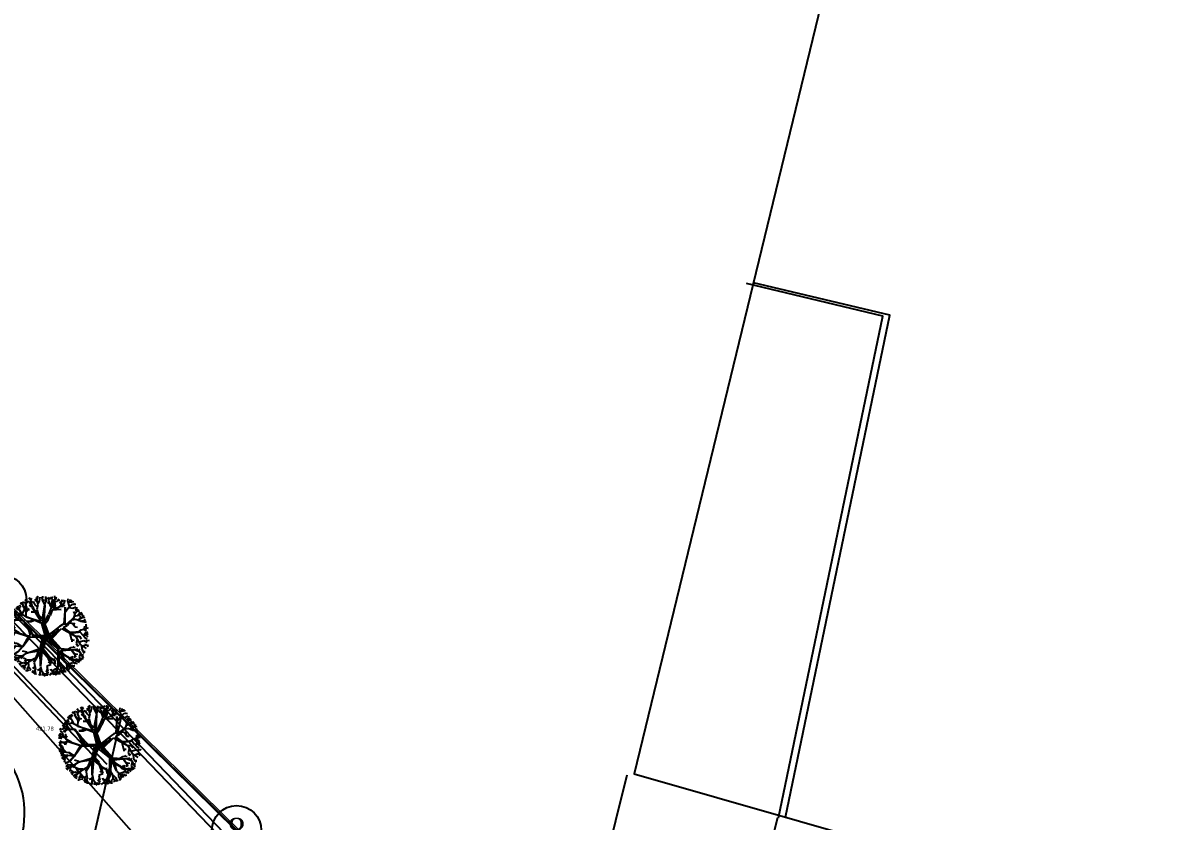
# Model space of a CAD drawing. Header units: metres. Extents: x 2 to 659295185, y -28 to 1124222152.
# Drawn here: x 654892 to 655167.3, y 1123322.6 to 1123516.3 of the extents above; entities that cross this region are included whole.
import ezdxf
from ezdxf.enums import TextEntityAlignment as Align

# ---------------------------------------------------------------- set-up
doc = ezdxf.new("R2010")
doc.units = ezdxf.units.M
doc.header["$MEASUREMENT"] = 0
doc.layers.get('0').update_dxf_attribs({"linetype": 'CONTINUOUS'})
for name, color, linetype in [('000PAREDES', 2, 'CONTINUOUS'), ('Arboles', 3, 'CONTINUOUS'), ('Cota', 3, 'CONTINUOUS'), ('CURVAS', 2, 'CONTINUOUS'), ('CVL_CURV_D', 7, 'CONTINUOUS'), ('MANZANA', 30, 'CONTINUOUS'), ('PUERTA', 3, 'CONTINUOUS'), ('vista1', 3, 'CONTINUOUS')]:
    doc.layers.add(name, color=color, linetype=linetype)
doc.styles.get("Standard").update_dxf_attribs({"font": 'tahoma.ttf'})
doc.styles.add('VERT_CUADRO', font='ROMANTIC')

# ---------------------------------------------------------------- blocks, each defined once
blk = doc.blocks.new('VERT_CUADRO')
blk.add_circle((0, 0), 1)
at = {"style": 'VERT_CUADRO'}
blk.add_attdef('PT', text='', height=1, dxfattribs=at).set_placement((0, 0), align=Align.MIDDLE_CENTER)
blk = doc.blocks.new('A$C469D301D')
for p, q in [((0.871, 2.329), (0.817, 2.438)), ((0.857, 2.363), (0.866, 2.436)), ((0.872, 2.385), (0.907, 2.417)), ((1.063, 2.376), (1.036, 2.423)), ((1.05, 2.343), (1.105, 2.45)), ((1.089, 2.418), (1.073, 2.459)), ((1.122, 2.297), (1.16, 2.416)), ((1.222, 2.361), (1.211, 2.418)), ((1.217, 2.33), (1.246, 2.432)), ((1.321, 2.271), (1.332, 2.411)), ((0.349, 1.908), (0.316, 2.099)), ((0.34, 1.983), (0.39, 2.088)), ((0.384, 2.08), (0.373, 2.114)), ((0.377, 2.055), (0.413, 2.066)), ((0.421, 2.154), (0.382, 2.171)), ((0.427, 2.136), (0.404, 2.18)), ((0.501, 2.097), (0.422, 2.212)), ((0.495, 2.101), (0.427, 2.136)), ((0.472, 2.19), (0.454, 2.246)), ((0.464, 2.155), (0.478, 2.21)), ((0.474, 2.166), (0.531, 2.191)), ((0.557, 1.949), (0.501, 2.097)), ((0.529, 2.215), (0.505, 2.254)), ((0.531, 2.191), (0.533, 2.235)), ((0.569, 2.297), (0.539, 2.291)), ((0.618, 2.253), (0.548, 2.319)), ((0.624, 2.185), (0.588, 2.211)), ((0.627, 2.18), (0.604, 2.342)), ((0.684, 2.04), (0.627, 2.18)), ((0.699, 2.283), (0.644, 2.335)), ((0.723, 2.371), (0.688, 2.393)), ((0.688, 2.043), (0.723, 2.167)), ((0.723, 2.167), (0.691, 2.248)), ((0.692, 2.034), (0.774, 2.126)), ((0.701, 2.233), (0.696, 2.313)), ((0.704, 2.255), (0.754, 2.336)), ((0.741, 2.314), (0.717, 2.394)), ((0.735, 2.294), (0.806, 2.35)), ((0.753, 2.094), (0.793, 2.084)), ((0.83, 2.269), (0.82, 2.342)), ((0.879, 2.144), (0.822, 2.19)), ((0.844, 2.175), (0.823, 2.227)), ((0.877, 2.215), (0.83, 2.269)), ((0.885, 2.134), (0.871, 2.329)), ((1.133, 1.748), (0.885, 2.126)), ((1.1, 1.678), (0.886, 2.125)), ((0.951, 2.277), (0.904, 2.309)), ((0.925, 2.06), (0.916, 2.166)), ((0.979, 2.208), (0.945, 2.313)), ((1.045, 2.131), (0.979, 2.208)), ((1.06, 2.293), (0.996, 2.337)), ((1.024, 2.327), (1.006, 2.38)), ((1.023, 2.071), (1.072, 2.21)), ((1.072, 2.21), (1.05, 2.343)), ((1.075, 2.229), (1.122, 2.297)), ((1.264, 2.167), (1.133, 1.748)), ((1.267, 2.169), (1.181, 1.68)), ((1.272, 2.173), (1.217, 2.33)), ((1.246, 2.272), (1.284, 2.327)), ((1.262, 2.305), (1.257, 2.334)), ((1.273, 2.188), (1.321, 2.271)), ((1.331, 2.333), (1.391, 2.37)), ((1.358, 2.23), (1.419, 2.182)), ((1.416, 2.196), (1.358, 2.23)), ((1.394, 2.274), (1.435, 2.378)), ((1.395, 2.267), (1.483, 2.047)), ((1.455, 2.051), (1.395, 2.267)), ((1.421, 2.331), (1.486, 2.343)), ((1.483, 2.047), (1.505, 2.271)), ((1.505, 2.271), (1.494, 2.051)), ((1.494, 2.051), (1.552, 2.107)), ((1.507, 2.291), (1.504, 2.387)), ((1.556, 2.307), (1.507, 2.209)), ((1.512, 2.24), (1.556, 2.307)), ((1.574, 2.1), (1.512, 2.027)), ((1.514, 2.352), (1.554, 2.378)), ((1.552, 2.107), (1.572, 2.206)), ((1.57, 2.21), (1.603, 2.331)), ((1.572, 2.206), (1.574, 2.1)), ((1.575, 2.222), (1.659, 2.23)), ((1.603, 2.331), (1.606, 2.398)), ((1.603, 2.294), (1.658, 2.319)), ((1.64, 2.312), (1.639, 2.36)), ((1.641, 2.03), (1.743, 2.078)), ((1.659, 2.23), (1.726, 2.291)), ((1.688, 2.254), (1.736, 2.259)), ((1.766, 2.135), (1.729, 2.213)), ((1.743, 2.078), (1.809, 2.265)), ((1.757, 2.085), (1.859, 2.137)), ((1.783, 2.186), (1.856, 2.233)), ((1.794, 2.103), (1.864, 2.071)), ((1.859, 2.137), (1.902, 2.227)), ((1.978, 2.201), (1.997, 2.261)), ((2.005, 2.033), (1.978, 2.201)), ((1.988, 2.164), (2.089, 2.158)), ((2.016, 2.025), (2.1, 2.087)), ((2.038, 2.159), (2.056, 2.233)), ((2.053, 2.196), (2.102, 2.193)), ((2.089, 2.158), (2.127, 2.18)), ((2.1, 2.087), (2.199, 2.066)), ((2.105, 2.166), (2.141, 2.144)), ((2.148, 2.077), (2.173, 2.101)), ((0.135, 1.847), (0.095, 1.832)), ((0.112, 1.684), (0.098, 1.733)), ((0.152, 1.833), (0.111, 1.871)), ((0.172, 1.745), (0.115, 1.803)), ((0.149, 1.767), (0.115, 1.776)), ((0.221, 1.849), (0.152, 1.833)), ((0.18, 1.653), (0.172, 1.745)), ((0.34, 1.816), (0.2, 1.859)), ((0.239, 1.921), (0.207, 1.975)), ((0.246, 1.769), (0.211, 1.787)), ((0.229, 1.742), (0.271, 1.788)), ((0.248, 1.844), (0.239, 1.921)), ((0.249, 1.88), (0.276, 1.952)), ((0.276, 1.952), (0.25, 2.017)), ((0.271, 1.788), (0.339, 1.82)), ((0.331, 2.02), (0.284, 2.052)), ((0.351, 1.909), (0.307, 1.917)), ((0.565, 1.781), (0.34, 1.816)), ((0.393, 1.813), (0.349, 1.908)), ((0.433, 1.972), (0.389, 2.002)), ((0.49, 1.987), (0.433, 1.972)), ((0.555, 1.947), (0.464, 2.011)), ((0.659, 1.877), (0.557, 1.949)), ((0.567, 1.78), (0.669, 1.607)), ((0.648, 1.591), (0.567, 1.78)), ((0.66, 1.875), (0.684, 2.04)), ((0.66, 1.877), (1.1, 1.678)), ((1.108, 1.622), (0.66, 1.877)), ((0.669, 1.734), (0.799, 1.717)), ((0.785, 1.733), (0.669, 1.734)), ((0.87, 1.756), (0.785, 1.733)), ((0.799, 1.717), (0.902, 1.743)), ((0.834, 2.006), (0.945, 1.989)), ((0.947, 1.979), (0.834, 2.006)), ((1.023, 2.049), (1.043, 1.881)), ((1.026, 1.915), (1.023, 2.049)), ((1.141, 1.7), (1.122, 1.729)), ((1.181, 1.68), (1.266, 1.747)), ((1.266, 1.747), (1.343, 1.856)), ((1.27, 1.701), (1.295, 1.732)), ((1.295, 1.732), (1.323, 1.76)), ((1.309, 1.706), (1.382, 1.828)), ((1.323, 1.76), (1.342, 1.78)), ((1.35, 1.86), (1.455, 2.051)), ((1.471, 1.979), (1.387, 1.829)), ((1.744, 1.964), (1.471, 1.979)), ((1.623, 2.027), (1.503, 2.003)), ((1.503, 2.003), (1.744, 1.964)), ((1.512, 2.027), (1.623, 2.027)), ((1.825, 2.06), (1.695, 2.058)), ((1.724, 2.064), (1.825, 2.06)), ((1.869, 2.016), (1.77, 1.521)), ((1.808, 1.493), (1.869, 2.016)), ((2.007, 2.019), (1.856, 1.861)), ((1.865, 1.892), (2.007, 2.019)), ((1.986, 2), (2.1, 1.957)), ((2.091, 1.66), (2.162, 1.808)), ((2.1, 1.957), (2.199, 1.988)), ((2.111, 1.715), (2.26, 1.728)), ((2.14, 1.764), (2.115, 1.86)), ((2.162, 1.976), (2.244, 1.955)), ((2.162, 1.808), (2.265, 1.91)), ((2.198, 1.839), (2.185, 1.92)), ((2.196, 1.902), (2.223, 1.927)), ((2.216, 1.857), (2.294, 1.859)), ((2.223, 1.731), (2.312, 1.814)), ((2.26, 1.728), (2.354, 1.787)), ((2.276, 1.785), (2.291, 1.824)), ((2.304, 1.751), (2.375, 1.754)), ((2.336, 1.777), (2.338, 1.806)), ((2.372, 1.666), (2.368, 1.724)), ((0.079, 1.585), (0.026, 1.592)), ((0.113, 1.323), (0.027, 1.391)), ((0.053, 1.42), (0.035, 1.466)), ((0.134, 1.676), (0.041, 1.656)), ((0.084, 1.61), (0.051, 1.643)), ((0.07, 1.359), (0.054, 1.418)), ((0.178, 1.411), (0.059, 1.495)), ((0.181, 1.648), (0.063, 1.71)), ((0.14, 1.616), (0.079, 1.585)), ((0.109, 1.598), (0.083, 1.553)), ((0.14, 1.616), (0.084, 1.61)), ((0.095, 1.423), (0.133, 1.442)), ((0.226, 1.575), (0.14, 1.616)), ((0.211, 1.427), (0.176, 1.449)), ((0.276, 1.452), (0.178, 1.411)), ((0.212, 1.384), (0.178, 1.385)), ((0.244, 1.544), (0.181, 1.648)), ((0.241, 1.433), (0.203, 1.366)), ((0.244, 1.544), (0.269, 1.642)), ((0.246, 1.544), (0.385, 1.436)), ((0.345, 1.437), (0.246, 1.544)), ((0.269, 1.642), (0.247, 1.683)), ((0.264, 1.607), (0.249, 1.645)), ((0.261, 1.585), (0.295, 1.62)), ((0.656, 1.27), (0.275, 1.452)), ((0.275, 1.452), (0.345, 1.437)), ((0.385, 1.436), (0.397, 1.417)), ((0.397, 1.417), (0.681, 1.284)), ((0.699, 1.446), (0.648, 1.591)), ((0.669, 1.607), (0.739, 1.447)), ((0.727, 1.314), (0.699, 1.446)), ((0.739, 1.447), (0.781, 1.318)), ((1.16, 1.26), (1.108, 1.622)), ((1.139, 1.603), (1.121, 1.663)), ((1.146, 1.531), (1.139, 1.603)), ((1.159, 1.657), (1.141, 1.7)), ((1.154, 1.47), (1.146, 1.531)), ((1.168, 1.396), (1.154, 1.47)), ((1.16, 1.614), (1.159, 1.657)), ((1.168, 1.572), (1.16, 1.614)), ((1.184, 1.522), (1.168, 1.572)), ((1.186, 1.353), (1.168, 1.396)), ((1.187, 1.473), (1.184, 1.522)), ((1.193, 1.421), (1.187, 1.473)), ((1.191, 1.61), (1.204, 1.645)), ((1.197, 1.561), (1.191, 1.61)), ((1.21, 1.384), (1.193, 1.421)), ((1.211, 1.504), (1.197, 1.561)), ((1.199, 1.61), (1.23, 1.623)), ((1.282, 1.259), (1.199, 1.61)), ((1.204, 1.645), (1.221, 1.662)), ((1.206, 1.393), (1.206, 1.393)), ((1.226, 1.331), (1.21, 1.384)), ((1.222, 1.446), (1.211, 1.504)), ((1.221, 1.662), (1.243, 1.672)), ((1.232, 1.388), (1.222, 1.446)), ((1.23, 1.623), (1.309, 1.706)), ((1.23, 1.65), (1.254, 1.664)), ((1.254, 1.664), (1.27, 1.701)), ((1.629, 1.463), (1.282, 1.257)), ((1.348, 1.133), (1.681, 1.391)), ((1.556, 1.346), (1.607, 1.392)), ((1.713, 1.503), (1.629, 1.463)), ((1.686, 1.388), (2.072, 1.104)), ((1.77, 1.521), (1.713, 1.503)), ((1.747, 1.414), (1.868, 1.469)), ((2.072, 1.104), (1.747, 1.414)), ((1.856, 1.502), (1.808, 1.493)), ((2.083, 1.665), (1.856, 1.502)), ((1.868, 1.469), (2.083, 1.665)), ((2.1, 1.485), (1.938, 1.523)), ((1.953, 1.532), (2.1, 1.485)), ((2.138, 1.617), (2.016, 1.602)), ((2.029, 1.614), (2.138, 1.617)), ((2.04, 1.493), (2.093, 1.389)), ((2.093, 1.389), (2.162, 1.372)), ((2.156, 1.616), (2.29, 1.538)), ((2.21, 1.587), (2.321, 1.634)), ((2.29, 1.538), (2.441, 1.49)), ((2.291, 1.624), (2.304, 1.702)), ((2.318, 1.531), (2.347, 1.563)), ((2.321, 1.634), (2.439, 1.644)), ((2.33, 1.548), (2.376, 1.552)), ((2.353, 1.633), (2.401, 1.708)), ((2.375, 1.517), (2.439, 1.554)), ((2.403, 1.539), (2.427, 1.578)), ((2.411, 1.362), (2.448, 1.401)), ((2.429, 1.385), (2.441, 1.431)), ((0, 1.195), (0.046, 1.203)), ((0.038, 1.192), (0, 1.195)), ((0.054, 1.366), (0.014, 1.342)), ((0.045, 1.2), (0.02, 1.217)), ((0.087, 1.227), (0.029, 1.276)), ((0.035, 1.094), (0.115, 1.153)), ((0.13, 1.143), (0.035, 1.094)), ((0.036, 1.063), (0.149, 1.052)), ((0.143, 1.044), (0.036, 1.063)), ((0.115, 1.153), (0.038, 1.192)), ((0.071, 1.126), (0.038, 1.157)), ((0.046, 1.203), (0.126, 1.161)), ((0.051, 1.299), (0.079, 1.322)), ((0.108, 1.325), (0.059, 1.323)), ((0.077, 0.99), (0.143, 1.044)), ((0.149, 1.037), (0.081, 0.981)), ((0.113, 1.164), (0.087, 1.227)), ((0.135, 1.231), (0.095, 1.273)), ((0.096, 0.914), (0.23, 1.038)), ((0.238, 1.034), (0.096, 0.914)), ((0.138, 1.232), (0.113, 1.323)), ((0.125, 1.166), (0.14, 1.151)), ((0.291, 1.107), (0.13, 1.143)), ((0.209, 1.14), (0.138, 1.232)), ((0.14, 1.151), (0.295, 1.114)), ((0.149, 1.052), (0.239, 1.044)), ((0.23, 1.038), (0.149, 1.037)), ((0.439, 0.988), (0.238, 1.034)), ((0.239, 1.044), (0.417, 1.001)), ((0.426, 0.993), (0.291, 1.107)), ((0.295, 1.114), (0.439, 0.988)), ((0.444, 0.987), (0.656, 1.27)), ((0.701, 1.254), (0.444, 0.987)), ((0.681, 1.284), (0.727, 1.314)), ((1.059, 1.199), (0.701, 1.254)), ((0.816, 1.271), (0.767, 1.302)), ((0.781, 1.318), (0.878, 1.287)), ((0.858, 1.259), (0.816, 1.271)), ((0.904, 1.261), (0.858, 1.259)), ((0.883, 1.284), (1.16, 1.258)), ((0.934, 1.263), (0.904, 1.261)), ((0.982, 1.255), (0.934, 1.263)), ((0.962, 0.872), (1.025, 1.048)), ((1.038, 1.236), (0.982, 1.255)), ((1.029, 1.051), (1.075, 1.159)), ((1.075, 1.236), (1.038, 1.236)), ((1.04, 1.014), (1.076, 1.051)), ((1.121, 1.033), (1.054, 0.863)), ((1.075, 1.159), (1.061, 1.201)), ((1.069, 1.016), (1.1, 1.048)), ((1.107, 1.242), (1.075, 1.236)), ((1.076, 1.051), (1.099, 1.105)), ((1.088, 1.023), (1.117, 1.045)), ((1.093, 1.153), (1.103, 1.192)), ((1.099, 1.105), (1.093, 1.153)), ((1.1, 1.048), (1.107, 1.096)), ((1.103, 1.192), (1.131, 1.203)), ((1.146, 1.226), (1.107, 1.242)), ((1.107, 1.096), (1.111, 1.13)), ((1.111, 1.13), (1.138, 1.165)), ((1.117, 1.045), (1.137, 1.098)), ((1.183, 1.103), (1.121, 1.033)), ((1.137, 1.098), (1.152, 1.141)), ((1.138, 1.165), (1.181, 1.183)), ((1.19, 1.208), (1.146, 1.226)), ((1.152, 1.141), (1.202, 1.16)), ((1.213, 1.091), (1.183, 1.103)), ((1.198, 1.289), (1.186, 1.353)), ((1.199, 1.229), (1.198, 1.289)), ((1.27, 1.206), (1.199, 1.229)), ((1.202, 1.16), (1.235, 1.16)), ((1.497, 0.794), (1.218, 1.089)), ((1.22, 1.296), (1.226, 1.331)), ((1.22, 1.26), (1.22, 1.296)), ((1.248, 1.232), (1.22, 1.26)), ((1.245, 1.162), (1.278, 1.108)), ((1.279, 1.225), (1.248, 1.232)), ((1.278, 1.108), (1.302, 1.05)), ((1.286, 1.156), (1.293, 1.171)), ((1.309, 1.104), (1.286, 1.156)), ((1.293, 1.171), (1.332, 1.155)), ((1.298, 1.195), (1.333, 1.168)), ((1.302, 1.05), (1.343, 0.991)), ((1.338, 1.07), (1.309, 1.104)), ((1.325, 1.104), (1.313, 1.135)), ((1.317, 1.235), (1.351, 1.215)), ((1.323, 1.206), (1.369, 1.188)), ((1.332, 1.155), (1.348, 1.108)), ((1.333, 1.168), (1.365, 1.174)), ((1.369, 1.029), (1.338, 1.07)), ((1.348, 1.132), (1.587, 0.792)), ((1.348, 1.108), (1.355, 1.069)), ((1.351, 1.215), (1.38, 1.237)), ((1.365, 1.174), (1.403, 1.201)), ((1.366, 1.257), (1.399, 1.293)), ((1.369, 1.188), (1.397, 1.22)), ((1.38, 1.237), (1.425, 1.265)), ((1.399, 1.293), (1.443, 1.311)), ((1.403, 1.201), (1.434, 1.23)), ((1.425, 1.265), (1.466, 1.309)), ((1.434, 1.23), (1.469, 1.26)), ((1.466, 1.309), (1.497, 1.338)), ((1.469, 1.26), (1.521, 1.299)), ((1.521, 1.299), (1.556, 1.346)), ((1.917, 1.218), (1.93, 1.044)), ((1.93, 1.044), (1.976, 0.975)), ((2.25, 1.217), (1.938, 1.233)), ((1.953, 1.218), (2.25, 1.217)), ((2.071, 1.106), (2.187, 1.089)), ((2.079, 1.09), (2.183, 0.839)), ((2.168, 1.222), (2.268, 1.275)), ((2.187, 1.089), (2.236, 1.007)), ((2.231, 1.212), (2.291, 1.115)), ((2.268, 1.275), (2.41, 1.301)), ((2.291, 1.115), (2.392, 1.112)), ((2.309, 1.111), (2.355, 1.022)), ((2.335, 1.285), (2.403, 1.219)), ((2.346, 1.12), (2.386, 1.167)), ((2.374, 1.299), (2.392, 1.374)), ((2.374, 1.113), (2.441, 1.043)), ((2.386, 1.167), (2.453, 1.177)), ((2.39, 1.241), (2.428, 1.243)), ((2.392, 1.112), (2.463, 1.137)), ((2.395, 1.293), (2.43, 1.275)), ((2.41, 1.301), (2.471, 1.332)), ((2.413, 1.17), (2.461, 1.2)), ((2.447, 1.313), (2.487, 1.298)), ((0.046, 0.959), (0.077, 0.99)), ((0.081, 0.981), (0.046, 0.959)), ((0.075, 0.945), (0.123, 0.942)), ((0.101, 0.871), (0.133, 0.872)), ((0.114, 0.844), (0.146, 0.894)), ((0.134, 0.797), (0.286, 0.863)), ((0.288, 0.854), (0.134, 0.797)), ((0.146, 0.894), (0.139, 0.945)), ((0.256, 0.662), (0.144, 0.727)), ((0.268, 0.733), (0.189, 0.765)), ((0.379, 0.715), (0.268, 0.733)), ((0.286, 0.863), (0.426, 0.993)), ((0.44, 0.986), (0.288, 0.854)), ((0.525, 0.785), (0.313, 0.677)), ((0.44, 0.735), (0.355, 0.637)), ((0.555, 0.808), (0.421, 0.86)), ((0.532, 0.786), (0.962, 0.872)), ((0.914, 0.798), (0.532, 0.786)), ((0.721, 0.476), (0.914, 0.798)), ((0.953, 0.769), (0.721, 0.476)), ((1, 0.796), (0.901, 0.344)), ((0.901, 0.344), (0.953, 0.769)), ((0.905, 0.826), (0.957, 0.833)), ((0.954, 0.796), (0.989, 0.822)), ((0.957, 0.833), (0.983, 0.854)), ((0.983, 0.854), (1.001, 0.901)), ((0.989, 0.822), (1.016, 0.857)), ((1.203, 0.537), (1, 0.796)), ((1.001, 0.901), (1.005, 0.935)), ((1.016, 0.857), (1.03, 0.886)), ((1.027, 0.922), (1.038, 0.971)), ((1.031, 0.793), (1.033, 0.834)), ((1.033, 0.834), (1.058, 0.828)), ((1.038, 0.971), (1.069, 1.016)), ((1.041, 0.882), (1.043, 0.905)), ((1.043, 0.905), (1.06, 0.941)), ((1.054, 0.778), (1.045, 0.809)), ((1.054, 0.926), (1.054, 0.926)), ((1.054, 0.863), (1.222, 0.561)), ((1.065, 0.737), (1.054, 0.778)), ((1.058, 0.828), (1.073, 0.781)), ((1.06, 0.941), (1.072, 0.984)), ((1.072, 0.984), (1.088, 1.023)), ((1.073, 0.781), (1.091, 0.738)), ((1.091, 0.738), (1.115, 0.696)), ((1.115, 0.696), (1.134, 0.67)), ((1.342, 0.969), (1.342, 0.969)), ((1.343, 0.991), (1.384, 0.932)), ((1.396, 0.912), (1.367, 0.916)), ((1.404, 0.982), (1.369, 1.029)), ((1.384, 0.932), (1.427, 0.897)), ((1.432, 0.974), (1.403, 1.025)), ((1.444, 0.93), (1.404, 0.982)), ((1.427, 0.897), (1.462, 0.867)), ((1.428, 0.254), (1.497, 0.794)), ((1.542, 0.737), (1.428, 0.254)), ((1.472, 0.922), (1.432, 0.974)), ((1.471, 0.889), (1.444, 0.93)), ((1.462, 0.867), (1.507, 0.802)), ((1.505, 0.849), (1.471, 0.889)), ((1.483, 0.955), (1.483, 0.955)), ((1.53, 0.803), (1.505, 0.849)), ((1.507, 0.802), (1.527, 0.766)), ((1.548, 0.764), (1.53, 0.803)), ((1.642, 0.382), (1.542, 0.737)), ((1.596, 0.683), (1.576, 0.736)), ((1.586, 0.757), (1.627, 0.748)), ((1.587, 0.792), (1.982, 0.704)), ((1.982, 0.704), (1.608, 0.718)), ((1.608, 0.718), (1.642, 0.382)), ((1.794, 0.75), (1.887, 0.787)), ((1.887, 0.787), (2.02, 0.781)), ((1.901, 0.702), (1.977, 0.564)), ((1.977, 0.564), (1.908, 0.697)), ((1.944, 1.027), (1.939, 0.949)), ((1.943, 0.781), (1.992, 0.815)), ((1.962, 1.008), (2.016, 0.996)), ((1.988, 0.701), (2.095, 0.721)), ((2.009, 0.702), (2.136, 0.635)), ((2.111, 0.991), (2.067, 0.882)), ((2.067, 0.882), (2.107, 0.795)), ((2.091, 0.831), (2.138, 0.817)), ((2.099, 0.655), (2.161, 0.703)), ((2.168, 0.918), (2.309, 0.944)), ((2.183, 0.839), (2.341, 0.696)), ((2.213, 0.804), (2.207, 0.692)), ((2.207, 0.692), (2.267, 0.568)), ((2.249, 0.794), (2.355, 0.807)), ((2.309, 0.944), (2.404, 0.887)), ((2.334, 0.807), (2.351, 0.847)), ((2.354, 0.918), (2.417, 0.944)), ((2.355, 1.022), (2.407, 0.988)), ((2.355, 0.807), (2.424, 0.779)), ((2.391, 0.794), (2.404, 0.742)), ((2.417, 0.944), (2.465, 0.922)), ((0.313, 0.677), (0.127, 0.633)), ((0.168, 0.598), (0.194, 0.62)), ((0.194, 0.62), (0.2, 0.638)), ((0.301, 0.558), (0.222, 0.565)), ((0.254, 0.601), (0.285, 0.667)), ((0.401, 0.504), (0.258, 0.486)), ((0.297, 0.437), (0.325, 0.498)), ((0.379, 0.487), (0.301, 0.558)), ((0.383, 0.419), (0.31, 0.392)), ((0.556, 0.507), (0.351, 0.335)), ((0.44, 0.412), (0.383, 0.419)), ((0.488, 0.451), (0.401, 0.504)), ((0.5, 0.595), (0.422, 0.645)), ((0.431, 0.342), (0.429, 0.38)), ((0.517, 0.482), (0.459, 0.519)), ((0.488, 0.498), (0.463, 0.588)), ((0.499, 0.346), (0.486, 0.236)), ((0.556, 0.386), (0.499, 0.346)), ((0.506, 0.588), (0.666, 0.562)), ((0.641, 0.557), (0.506, 0.588)), ((0.558, 0.309), (0.556, 0.507)), ((0.559, 0.512), (0.802, 0.617)), ((0.784, 0.597), (0.559, 0.512)), ((0.726, 0.47), (0.738, 0.265)), ((1.134, 0.67), (1.156, 0.638)), ((1.195, 0.454), (1.152, 0.396)), ((1.224, 0.353), (1.163, 0.585)), ((1.191, 0.552), (1.224, 0.353)), ((1.385, 0.421), (1.203, 0.537)), ((1.222, 0.561), (1.385, 0.421)), ((1.285, 0.499), (1.377, 0.502)), ((1.344, 0.432), (1.35, 0.341)), ((1.458, 0.372), (1.508, 0.25)), ((1.529, 0.254), (1.462, 0.404)), ((1.753, 0.529), (1.618, 0.649)), ((1.621, 0.614), (1.748, 0.521)), ((1.644, 0.374), (1.832, 0.162)), ((1.748, 0.521), (1.82, 0.418)), ((1.82, 0.418), (1.753, 0.529)), ((1.779, 0.506), (1.937, 0.415)), ((1.83, 0.423), (1.863, 0.394)), ((1.833, 0.481), (1.883, 0.515)), ((1.878, 0.447), (1.888, 0.378)), ((1.883, 0.515), (1.92, 0.49)), ((1.888, 0.378), (1.93, 0.361)), ((1.896, 0.372), (1.904, 0.345)), ((1.937, 0.415), (2.087, 0.312)), ((1.982, 0.559), (1.962, 0.464)), ((1.964, 0.594), (2.024, 0.566)), ((1.968, 0.403), (2.033, 0.415)), ((1.974, 0.506), (2.025, 0.509)), ((2.012, 0.316), (1.997, 0.359)), ((2.024, 0.566), (2.076, 0.571)), ((2.033, 0.415), (2.08, 0.368)), ((2.153, 0.58), (2.106, 0.473)), ((2.106, 0.473), (2.161, 0.359)), ((2.12, 0.341), (2.119, 0.439)), ((2.121, 0.372), (2.146, 0.363)), ((2.136, 0.635), (2.215, 0.43)), ((2.144, 0.413), (2.187, 0.418)), ((2.179, 0.531), (2.24, 0.515)), ((2.187, 0.418), (2.21, 0.385)), ((2.209, 0.462), (2.24, 0.461)), ((2.298, 0.604), (2.238, 0.616)), ((0.4, 0.301), (0.431, 0.342)), ((0.447, 0.258), (0.481, 0.261)), ((0.514, 0.292), (0.499, 0.324)), ((0.52, 0.238), (0.514, 0.292)), ((0.56, 0.344), (0.602, 0.279)), ((0.578, 0.248), (0.592, 0.29)), ((0.678, 0.198), (0.623, 0.188)), ((0.662, 0.212), (0.632, 0.237)), ((0.738, 0.265), (0.644, 0.145)), ((0.741, 0.343), (0.654, 0.301)), ((0.728, 0.134), (0.687, 0.127)), ((0.734, 0.174), (0.707, 0.225)), ((0.735, 0.097), (0.734, 0.174)), ((0.855, 0.24), (0.793, 0.224)), ((0.821, 0.074), (0.86, 0.12)), ((0.902, 0.287), (0.835, 0.21)), ((0.919, 0.243), (0.861, 0.159)), ((0.861, 0.159), (0.862, 0.065)), ((0.907, 0.331), (0.913, 0.203)), ((0.913, 0.203), (1.018, 0.034)), ((0.942, 0.14), (0.929, 0.047)), ((0.976, 0.03), (1.002, 0.048)), ((0.981, 0.095), (1.041, 0.094)), ((1.041, 0.094), (1.065, 0.038)), ((1.104, 0.239), (1.047, 0.147)), ((1.058, 0.071), (1.054, 0.027)), ((1.058, 0.163), (1.115, 0.103)), ((1.082, 0.131), (1.084, 0.05)), ((1.219, 0.342), (1.097, 0.312)), ((1.097, 0.312), (1.107, 0.165)), ((1.207, 0.085), (1.137, 0.026)), ((1.219, 0.193), (1.17, 0.188)), ((1.279, 0.155), (1.204, 0.158)), ((1.228, 0.106), (1.207, 0.046)), ((1.241, 0.169), (1.219, 0.193)), ((1.316, 0.183), (1.228, 0.106)), ((1.253, 0.03), (1.285, 0.103)), ((1.285, 0.103), (1.342, 0.121)), ((1.353, 0.137), (1.299, 0.01)), ((1.403, 0.206), (1.316, 0.183)), ((1.334, 0.048), (1.318, 0.06)), ((1.339, 0), (1.334, 0.048)), ((1.426, 0.256), (1.353, 0.137)), ((1.374, 0.155), (1.396, 0.092)), ((1.396, 0.092), (1.387, 0.027)), ((1.421, 0.036), (1.452, 0.06)), ((1.458, 0.121), (1.447, 0.013)), ((1.514, 0.163), (1.458, 0.121)), ((1.508, 0.25), (1.514, 0.124)), ((1.514, 0.124), (1.529, 0.254)), ((1.551, 0.096), (1.522, 0.08)), ((1.522, 0.08), (1.529, 0.046)), ((1.527, 0.148), (1.569, 0.057)), ((1.537, 0.249), (1.588, 0.184)), ((1.588, 0.184), (1.626, 0.057)), ((1.614, 0.101), (1.649, 0.082)), ((1.697, 0.303), (1.688, 0.199)), ((1.688, 0.199), (1.741, 0.1)), ((1.707, 0.153), (1.763, 0.135)), ((1.71, 0.08), (1.73, 0.126)), ((1.723, 0.294), (1.89, 0.329)), ((1.76, 0.248), (1.855, 0.251)), ((1.763, 0.192), (1.766, 0.235)), ((1.79, 0.144), (1.763, 0.192)), ((1.795, 0.209), (1.855, 0.191)), ((1.855, 0.251), (1.904, 0.193)), ((1.869, 0.233), (1.939, 0.214)), ((1.89, 0.329), (2.019, 0.278)), ((1.931, 0.315), (1.94, 0.267)), ((1.974, 0.312), (1.986, 0.325))]:
    blk.add_line(p, q)
blk = doc.blocks.new('A$C1CDC482B')
at = {"layer": 'PUERTA', "linetype": 'Continuous'}
blk.add_blockref('A$C469D301D', (0, 0, 197.89), dxfattribs=at)
blk = doc.blocks.new('A$C14EB38C1')
at = {"rotation": 1}
blk.add_blockref('A$C1CDC482B', (0.021, -0.023, 593.671), dxfattribs=at)
blk = doc.blocks.new('arbol')
at = {"layer": 'Arboles'}
blk.add_circle((654790.78, 1123791.67), 0.64, dxfattribs=at)
at = {"xscale": 8.000000000032065, "yscale": 8.000000000032065, "zscale": 8.000000000032065, "rotation": 6.294289769575494}
blk.add_blockref('A$C14EB38C1', (654782.03, 1123780.92, -6332.49), dxfattribs=at)
blk = doc.blocks.new('arbol2')
at = {"layer": 'Arboles'}
for p, q in [((654790.14, 1123791.67), (654791.42, 1123791.67)), ((654790.78, 1123792.31), (654790.78, 1123791.03))]:
    blk.add_line(p, q, dxfattribs=at)
blk.add_blockref('arbol', (0, 0), dxfattribs=at)

msp = doc.modelspace()

# ---------------------------------------------------------------- linework, layer by layer
at = {"lineweight": 30}
msp.add_lwpolyline([(654886.8737, 1123376.4179), (654943.8476, 1123320.4418), (654974.2977, 1123290.8224), (654971.9299, 1123279.7725), (654974.916, 1123275.7498), (654965.9652, 1123245.6902), (654925.6945, 1123255.2906), (654924.7925, 1123251.3936), (654909.2047, 1123255.0016), (654907.4079, 1123241.9804), (654892.1346, 1123244.5281), (654876.2977, 1123171.8224), (654943.1061, 1123127.6342), (654948.3512, 1123120.8818), (654737.653, 1123175.6708)], dxfattribs=at)
msp.add_lwpolyline([(654886.8737, 1123376.4179), (654943.8476, 1123320.4418), (654974.2977, 1123290.8224), (654971.9299, 1123279.7725), (654974.916, 1123275.7498), (654965.9652, 1123245.6902), (654925.6945, 1123255.2906), (654924.7925, 1123251.3936), (654909.2047, 1123255.0016), (654907.4079, 1123241.9804), (654892.1346, 1123244.5281), (654876.2977, 1123171.8224), (654943.1061, 1123127.6342), (654948.3512, 1123120.8818), (654737.653, 1123175.6708)], dxfattribs=at)
msp.add_lwpolyline([(654886.8737, 1123376.4179), (654943.8476, 1123320.4418), (654974.2977, 1123290.8224), (654971.9299, 1123279.7725), (654974.916, 1123275.7498), (654965.9652, 1123245.6902), (654925.6945, 1123255.2906), (654924.7925, 1123251.3936), (654909.2047, 1123255.0016), (654907.4079, 1123241.9804), (654892.1346, 1123244.5281), (654876.2977, 1123171.8224), (654943.1061, 1123127.6342), (654948.3512, 1123120.8818), (654737.653, 1123175.6708)], dxfattribs=at)
at = {"layer": '000PAREDES'}
msp.add_lwpolyline([(654948.3512, 1123120.8818), (654943.1061, 1123127.6342), (654876.2977, 1123171.8224), (654892.1346, 1123244.5281), (654907.4079, 1123241.9804), (654909.2047, 1123255.0016), (654924.7925, 1123251.3936), (654925.6945, 1123255.2906), (654965.9652, 1123245.6902), (654974.916, 1123275.7498), (654971.9299, 1123279.7725), (654974.2977, 1123290.8224), (654943.7736, 1123320.3665), (654886.8737, 1123376.4179), (654833.6867, 1123428.6518), (654765.3984, 1123502.6864), (654747.7375, 1123524.6779), (654708.4749, 1123560.707)], dxfattribs=at)
at = {"layer": '000PAREDES', "flags": 128}
msp.add_lwpolyline([(654915.8711, 1123347.9333), (654892.1346, 1123244.5281)], dxfattribs=at)
at = {"layer": 'CURVAS', "lineweight": 0}
for points in [[(654888, 1123376), (654945, 1123320), (654976, 1123291), (654973, 1123279), (654976, 1123275), (654967, 1123245), (654927, 1123255), (654926, 1123251), (654910, 1123255), (654909, 1123242), (654893, 1123244), (654879, 1123172), (654944, 1123127), (654950, 1123121), (654739, 1123175)], [(654888, 1123376), (654945, 1123320), (654976, 1123291), (654973, 1123279), (654976, 1123275), (654967, 1123245), (654927, 1123255), (654926, 1123251), (654910, 1123255), (654909, 1123242), (654893, 1123244), (654878, 1123172), (654944, 1123127), (654950, 1123121), (654739, 1123175)]]:
    msp.add_lwpolyline(points, dxfattribs=at)
at = {"layer": 'CVL_CURV_D', "color": 7, "linetype": 'Continuous', "elevation": 421.75}
msp.add_lwpolyline([(654962.5286, 1123270.3156), (654857.0337, 1123389.6034)], dxfattribs=at)
at = {"layer": 'MANZANA'}
for points in [[(655333.063, 1123515.3859), (655112.2806, 1123603.6988), (655108.2136, 1123614.157), (655040.2359, 1123334.1119), (655281.9345, 1123264.9721)], [(655333.063, 1123515.3859), (655112.2806, 1123603.6988), (655108.2136, 1123614.157), (655040.2359, 1123334.1119), (655281.9345, 1123264.9721)], [(655075.2396, 1123323.4342), (655100.5462, 1123445.1715), (655067.4551, 1123453.0812)], [(655075.2396, 1123323.4342), (655100.5462, 1123445.1715), (655067.4551, 1123453.0812)], [(655076.9419, 1123323.6118), (655102.2485, 1123445.3491), (655069.1574, 1123453.2588)], [(655076.9419, 1123323.6118), (655102.2485, 1123445.3491), (655069.1574, 1123453.2588)], [(655074.976, 1123323.5096), (655058.5181, 1123258.4753), (655028.7839, 1123268.1961), (655033.3584, 1123289.3531), (655027.6403, 1123289.9249), (655038.5336, 1123333.9343)], [(655074.976, 1123323.5096), (655058.5181, 1123258.4753), (655028.7839, 1123268.1961), (655033.3584, 1123289.3531), (655027.6403, 1123289.9249), (655038.5336, 1123333.9343)]]:
    msp.add_lwpolyline(points, dxfattribs=at)
at = {"layer": 'MANZANA', "lineweight": -3}
for points in [[(654878.2977, 1123382.8224), (655028.2977, 1123226.8224), (654957.2977, 1123241.8224), (654954.2977, 1123227.8224), (654882.2977, 1123246.8224), (654870.2977, 1123132.8224), (654759.2977, 1123163.8224), (654878.2977, 1123382.8224)], [(654880, 1123383), (655030, 1123227), (654959, 1123242), (654956, 1123228), (654884, 1123247), (654872, 1123133), (654761, 1123164), (654880, 1123383)]]:
    msp.add_lwpolyline(points, dxfattribs=at)
at = {"layer": 'vista1', "flags": 128}
for points in [[(654738.8501, 1123518.7826), (654912.3715, 1123336.4559)], [(654740.1119, 1123516.2834), (654910.491, 1123337.0746)]]:
    msp.add_lwpolyline(points, dxfattribs=at)
at = {"layer": 'vista1'}
msp.add_ellipse((654869.443, 1123324.6233), major_axis=(4.8951, 22.473), ratio=1, start_param=4.72857885, end_param=5.67841271, dxfattribs=at)

# ---------------------------------------------------------------- block references
at = {"color": 2, "xscale": 6, "yscale": 6, "zscale": 6}
for p, values in [((654886.8737, 1123376.4179), {'PT': '7'}), ((654943.8476, 1123320.4418), {'PT': '8'})]:
    msp.add_blockref('VERT_CUADRO', p, dxfattribs=at).add_auto_attribs(values)
at = {"layer": 'Arboles'}
for p in [(107.2635, -424.1203), (119.8375, -450.5895)]:
    msp.add_blockref('arbol2', p, dxfattribs=at)

# ---------------------------------------------------------------- texts
at = {"layer": 'Cota'}
msp.add_text('421.78', height=1, dxfattribs=at).set_placement((654895.1997, 1123344.5914))

doc.saveas('drawing.dxf')
